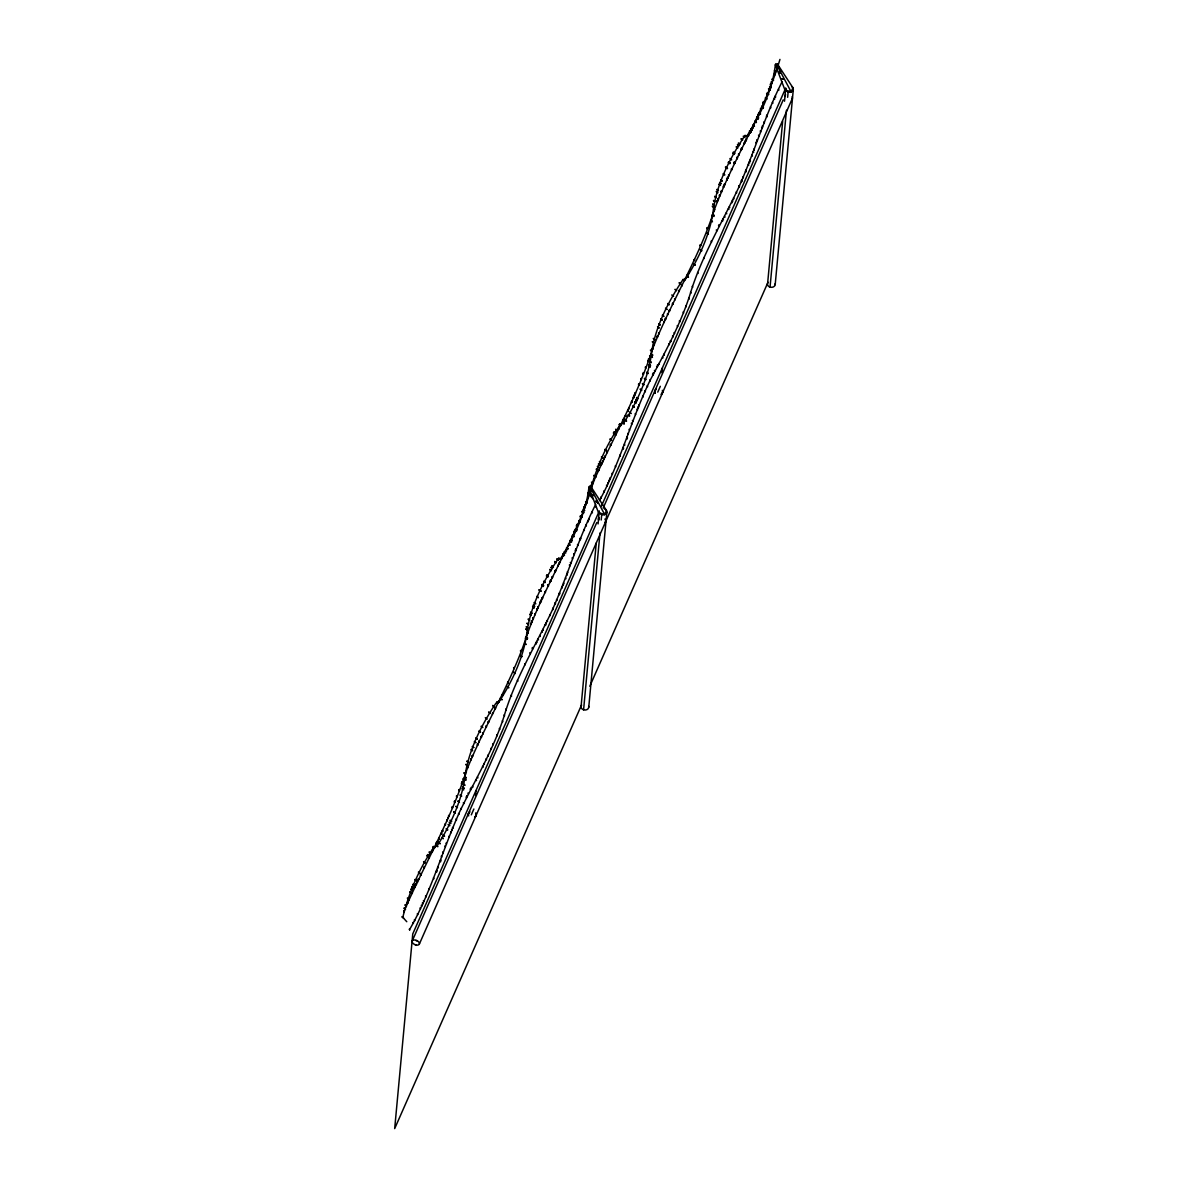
<?xml version="1.0" encoding="UTF-8"?>
<svg xmlns="http://www.w3.org/2000/svg" width="1188" height="1188" viewBox="0 0 1188 1188"><rect width="100%" height="100%" fill="white"/><g stroke="black" fill="none" stroke-linecap="round" stroke-linejoin="round"><path stroke-width="1.5" d="M552.806 609.414L552.88 608.508M739.248 186.724L739.337 185.803M475.527 795.455L475.972 790.569M581.14 705.895L596.257 542.99M598.069 523.923L599.257 511.063L412.756 933.917L394.683 1128.6L581.199 705.761M583.59 709.815L599.999 532.907M601.202 520.002L601.633 515.354M588.758 707.261L606.86 512.073M661.968 372.765L662.429 367.879M782.64 121.428L767.656 283.056L589.812 686.233M784.525 101.218L785.714 88.358M770.047 287.11L786.456 110.202M787.644 97.312L788.075 92.664M775.2 284.571L793.317 89.382M492.396 714.404L492.575 712.919M678.853 291.713L679.016 290.228M468.636 813.305L468.488 813.884A3.891 3.119 5.3 0 0 468.547 814.701M466.171 771.487C484.882 724.101 512.607 680.962 528.021 632.105M593.51 482.105L591.06 488.788M779.952 59.4C764.211 112.712 733.041 159.147 713.899 210.974M412.162 941.104L412.058 942.307M403.786 911.864L404.217 910.617M407.439 903.326L407.885 902.078M408.835 900.192L409.281 898.945M411.865 893.554L412.31 892.307M414.716 887.436L415.161 886.189M415.993 884.689L416.439 883.441M417.107 882.357L417.537 881.11M418.206 880.041L418.651 878.793M420.404 875.393L420.849 874.13M423.893 868.161L424.339 866.913M428.883 857.988L429.328 856.741M431.853 852.078L432.803 849.836M433.679 848.559L434.125 847.311M436.189 843.955L436.635 842.708M436.649 843.168L437.08 841.921M437.585 842.218L438.03 840.97M438.981 839.292L439.426 838.03M441.268 834.11L441.713 832.862M442.352 831.57L442.782 830.323M445.025 825.215L445.47 823.967M446.837 820.863L447.282 819.601M447.772 818.591L448.218 817.344M448.604 816.587L449.034 815.324M452.108 807.944L452.554 806.697M454.351 802.346L454.796 801.098M456.504 796.97L456.935 795.708M458.939 790.763L459.385 789.515M461.464 784.258L461.909 783.011M462.028 782.788L462.474 781.541M463.216 779.61L463.662 778.363M467.166 768.176L467.612 766.913M466.394 770.864C450.772 820.032 424.458 864.166 403.994 911.241M470.715 759.875L471.161 758.627M472.141 756.682L472.586 755.42M477.368 745.307L477.814 744.059M481.051 737.466L481.496 736.218M482.729 733.946L483.174 732.684M485.996 727.13L486.441 725.883M488.194 722.586L488.624 721.324M495.069 708.716L495.515 707.469M498.396 702.331L498.841 701.083M500.98 697.757L500.534 699.004L501.885 699.405M502.376 695.589L502.821 694.341M507.647 683.352L508.093 682.105M513.676 668.725L514.122 667.478M520.552 651.588L520.983 650.341M525.408 639.099L525.853 637.837L527.383 639.233M527.442 633.664C545.084 585.105 577.576 534.927 591.193 488.877M530.546 624.472L530.991 623.225M531.437 622.349L531.868 621.086M532.907 618.859L533.353 617.611M534.704 614.82L535.135 613.572M536.872 610.038L537.303 608.791M537.778 608.033L538.223 606.771M540.198 602.791L540.644 601.544M540.941 601.217L541.386 599.97M542.129 598.663L542.56 597.416M544.98 592.634L545.411 591.386M547.668 585.936L548.099 584.674M547.965 586.352L548.411 585.105M550.252 581.63L551.024 579.699M552.093 577.843L552.524 576.581M554.707 572.512L555.152 571.265M555.182 571.532L555.628 570.285M557.781 566.349L558.226 565.102M558.85 564.241L559.296 562.993M559.607 562.77L560.053 561.508M561.776 558.627L562.221 557.38M563.246 556.073L563.676 554.826M563.929 555.301L564.374 554.054M566.141 551.009L566.587 549.762M567.092 548.871L567.537 547.609M568.829 544.832L569.275 543.584M570.463 540.986L570.908 539.738M571.844 537.719L572.839 535.135M574.101 532.283L574.532 531.036M576.447 526.551L577.294 524.279M580.249 517.151L580.68 515.904M590.228 489.174L591.089 486.946L589.397 486.412L588.906 487.526C586.085 512.414 574.309 537.05 560.84 558.167L557.9 559.177C543.54 580.754 530.784 605.821 527.027 631.452C524.146 656.355 512.414 680.976 498.93 702.108L495.99 703.118C481.63 724.695 468.874 749.762 465.117 775.393C462.236 800.296 450.504 824.918 437.021 846.049L434.08 847.059C419.379 868.057 408.91 892.515 402.806 917.374L406.786 921.725M582.15 512.399L582.595 511.152M583.932 507.885L584.377 506.637M584.823 505.628L585.268 504.38M587.808 497.965L588.253 496.718M593.896 480.62L594.327 479.373M595.292 477.487L595.737 476.24M598.321 470.849L598.752 469.602M601.173 464.731L601.603 463.483M602.45 461.984L602.895 460.736M603.549 459.667L603.994 458.42M604.647 457.335L605.093 456.088M606.86 452.687L607.306 451.44M610.335 445.47L610.781 444.223M615.325 435.298L615.77 434.036M618.309 429.388L619.245 427.131M620.136 425.853L620.582 424.606M622.646 421.25L623.091 420.003M623.091 420.478L623.537 419.23M624.027 419.513L624.472 418.265M625.437 416.587L625.883 415.34M627.71 411.419L628.155 410.172M628.794 408.88L629.239 407.618M631.481 402.524L631.912 401.277M633.278 398.158L633.724 396.911M634.229 395.901L634.674 394.639M635.045 393.881L635.491 392.634M638.565 385.254L638.996 383.991M640.807 379.655L641.253 378.393M642.946 374.265L643.391 373.017M645.396 368.072L645.841 366.825M647.906 361.553L648.351 360.306M648.47 360.098L648.915 358.85M649.673 356.92L650.118 355.658M653.608 345.47L654.053 344.223M651.633 351.574L652.078 350.326M652.39 349.406L652.836 348.158M657.157 337.184L657.603 335.922M658.598 333.977L659.028 332.729M663.81 322.616L664.255 321.369M667.508 314.761L667.938 313.513M669.171 311.241L669.616 309.994M672.438 304.44L672.883 303.178M674.636 299.881L675.081 298.634M681.526 286.026L681.957 284.778M684.837 279.626L685.283 278.378M686.991 276.314L687.436 275.052M688.817 272.884L689.263 271.636M694.089 260.662L694.534 259.415M700.118 246.035L700.564 244.773M706.994 228.883L707.439 227.636M711.864 216.394L712.31 215.147L713.825 216.543M717.003 201.767L717.448 200.52M717.879 199.643L718.324 198.396M719.364 196.168L719.809 194.906M721.146 192.114L721.591 190.867M723.314 187.348L723.759 186.085M724.235 185.328L724.68 184.081M726.655 180.101L727.086 178.853M727.383 178.512L727.828 177.264M728.571 175.973L729.016 174.725M731.422 169.929L731.867 168.681M734.11 163.231L734.555 161.984M734.407 163.662L734.852 162.4M736.694 158.925L737.466 156.994M738.535 155.138L738.981 153.891M741.149 149.822L741.594 148.559M741.639 148.827L742.084 147.579M744.237 143.659L744.683 142.397M745.292 141.55L745.737 140.303M746.064 140.065L746.51 138.818M748.232 135.937L748.663 134.675M749.687 133.383L750.133 132.12M750.371 132.611L750.816 131.363M752.583 128.319L753.029 127.071M753.534 126.166L753.979 124.918M755.286 122.141L755.716 120.894M756.919 118.28L757.365 117.033M758.286 115.013L759.281 112.444M760.543 109.578L760.988 108.331M762.889 103.846L763.75 101.589M766.691 94.446L767.136 93.199L768.71 94.565M768.591 89.709L769.037 88.461M770.373 85.18L770.819 83.932M771.264 82.922L771.71 81.675M774.249 75.26L774.695 74.012M777.516 66.097L778.081 65.073M714.463 209.4C699.049 258.256 671.324 301.396 652.613 348.782C637.035 397.742 610.795 441.654 590.451 488.55M781.169 70.909L780.13 70.701M599.658 500.252C620.656 462.013 631.095 419.587 650.044 380.457C665.384 351.603 681.674 322.468 691.119 290.882C702.687 254.455 722.393 222.008 738.565 187.793C754.142 152.925 764.879 115.622 782.105 81.734M777.546 64.241L792.931 87.778L791.134 91.847L777.056 65.355L777.546 64.241L775.838 63.707L775.348 64.82C772.527 89.709 760.751 114.345 747.282 135.462L744.341 136.486C729.996 158.063 717.24 183.115 713.468 208.761C710.587 233.665 698.871 258.286 685.372 279.403L682.432 280.427C668.087 302.004 655.331 327.056 651.559 352.702C648.678 377.591 636.961 402.212 623.462 423.344L620.522 424.354C605.835 445.351 595.351 469.809 589.263 494.683L593.228 499.019M601.44 506.118L785.699 88.135M412.281 940.837L596.777 522.572M603.207 507.974L783.219 99.866M471.294 814.834L473.864 809.013M657.751 392.129L660.32 386.323M604.692 514.553L590.599 488.06L588.906 487.526L598.47 512.592L604.692 514.553L606.489 510.469L591.089 486.946M419.26 944.267A3.891 2.257 23.8 0 0 415.028 940.005A3.891 2.257 23.8 0 0 413.023 943.376A3.891 2.257 23.8 0 0 419.26 944.267L792.233 98.723M409.518 929.64C431.199 892.351 442.144 850.563 459.801 811.523C475.111 779.774 493.703 749.331 504.351 715.354C515.31 678.14 535.833 645.262 552.108 610.484C567.701 575.616 578.437 538.312 595.648 504.44M665.146 319.468L665.74 318.473M478.705 742.158L479.284 741.178M655.093 390.614L654.959 390.807A3.891 3.119 5.3 0 0 655.137 393.198M777.531 65.711L778.586 66.231L777.635 66.172M415.444 945.143L416.394 945.351M774.606 70.775L775.823 71.161M772.215 79.522L773.433 79.908M769.735 87.036L770.953 87.407M768.933 89.249L770.151 89.62M767.344 93.674L768.562 94.045M765.488 98.322L766.706 98.693M762.102 106.534L763.32 106.92M761.671 107.529L762.889 107.9M759.191 113.157L760.409 113.528M757.291 117.181L758.508 117.553M756.667 118.473L757.885 118.859M755.078 121.681L756.296 122.067M753.103 125.468L754.321 125.854M750.846 129.418L752.063 129.804M749.554 131.541L750.771 131.913M745.232 135.774L746.45 136.145M743.465 136.605L744.683 136.991M741.238 139.263L742.455 139.635M738.52 143.525L739.738 143.897M737.585 145.055L738.802 145.426M736.397 147.223L737.614 147.594M733.501 152.539L734.719 152.91M732.996 153.549L734.214 153.92M730.249 158.999L731.466 159.385M728.734 162.192L729.952 162.563M728.407 162.89L729.625 163.276M725.571 167.538L727.383 168.117M723.373 174.161L724.591 174.532M720.789 180.324L722.007 180.71M719.765 182.922L720.982 183.308M719.141 184.541L720.359 184.927M717.136 189.887L718.354 190.258M716.423 191.936L717.641 192.322M714.775 196.807L715.993 197.193M713.602 200.921L714.82 201.307M712.83 204.455L714.047 204.841M712.473 206.608L713.691 206.994M712.696 214.716L713.914 215.102M712.473 215.637L713.676 216.023M711.107 220.953L712.325 221.324M707.038 233.175L708.241 233.561M700.4 249.985L701.618 250.356M693.866 264.33L695.084 264.701M687.124 276.329L688.342 276.715M683.323 279.715L684.54 280.086M679.328 283.204L680.546 283.576M675.244 289.783L676.462 290.169M667.805 304.009L669.022 304.395M665.651 308.672L666.869 309.058M662.503 315.637L663.721 316.023M660.974 319.245L662.191 319.631M657.707 327.279L658.924 327.65M653.474 338.877L654.692 339.248M652.479 342.129L653.697 342.515M650.564 350.549L651.781 350.935M651.395 354.44L652.613 354.811M651.098 356.548L652.316 356.92M649.999 361.776L651.217 362.147M649.197 364.879L650.415 365.265M648.752 366.32L649.97 366.691M646.718 372.69L647.935 373.077M644.535 378.764L645.752 379.135M642.53 384.036L643.748 384.422M640.347 389.516L641.565 389.902M636.738 397.98L637.956 398.366M635.877 399.955L637.095 400.341M634.823 402.183L636.04 402.554M632.803 406.459L634.021 406.845M629.625 412.696L630.843 413.068M628.318 415.191L629.536 415.562M625.215 420.27L626.432 420.641M622.854 423.151L624.071 423.537M619.913 424.175L621.131 424.547M619.23 424.977L620.448 425.363M615.755 429.744L616.973 430.13M614.092 432.343L615.31 432.729M613.528 433.368L614.745 433.754M610.172 439.441L611.389 439.827M605.004 449.881L606.222 450.267M601.588 457.276L602.806 457.662M599.554 462.028L600.772 462.414M598.544 464.419L599.747 464.79M597.519 466.795L598.737 467.166M596.421 469.602L597.638 469.973M593.985 475.853L595.203 476.225M591.624 482.625L592.842 482.996M590.644 485.803L591.862 486.189M588.164 493.48L589.382 493.852M588.654 494.49L589.872 494.861M585.773 502.227L586.991 502.598M583.293 509.726L584.511 510.112M582.491 511.939L583.709 512.325M580.887 516.364L582.105 516.75M579.046 521.027L580.264 521.398M575.645 529.239L576.863 529.61M575.215 530.219L576.432 530.605M572.735 535.847L573.952 536.234M570.834 539.872L572.052 540.258M570.225 541.179L571.443 541.565M568.636 544.386L569.854 544.757M566.646 548.173L567.864 548.544M564.389 552.123L565.607 552.494M563.097 554.232L564.315 554.618M558.776 558.464L559.994 558.85M557.024 559.31L558.241 559.682M554.796 561.954L556.014 562.34M552.064 566.231L553.281 566.602M551.143 567.745L552.361 568.131M549.94 569.913L551.158 570.299M547.044 575.23L548.262 575.616M546.539 576.239L547.757 576.626M543.807 581.704L545.025 582.075M542.292 584.882L543.51 585.268M541.966 585.595L543.183 585.966M539.114 590.243L540.941 590.807M536.917 596.851L538.134 597.237M534.333 603.029L535.55 603.4M533.323 605.628L534.541 605.999M532.684 607.246L533.902 607.617M530.68 612.577L531.897 612.963M529.967 614.641L531.185 615.013M528.333 619.512L529.551 619.884M527.16 623.626L528.363 623.997M526.388 627.16L527.606 627.531M526.017 629.313L527.234 629.685M526.254 637.421L527.472 637.793M526.017 638.342L527.234 638.713M524.665 643.644L525.883 644.03M520.582 655.88L521.799 656.266M513.959 672.675L515.176 673.061M507.41 687.02L508.627 687.407M496.866 702.405L498.084 702.791M492.886 705.895L494.104 706.281M488.803 712.488L490.005 712.859M481.363 726.714L482.58 727.086M479.195 731.377L480.412 731.749M476.061 738.342L477.279 738.728M474.517 741.951L475.735 742.322M471.25 749.97L472.468 750.356M467.018 761.567L468.235 761.954M466.023 764.834L467.24 765.206M464.107 773.254L465.325 773.626M464.939 777.13L466.156 777.516M464.642 779.254L465.859 779.625M463.543 784.466L464.76 784.852M462.756 787.585L463.973 787.956M462.295 789.01L463.513 789.396M460.276 795.396L461.493 795.767M458.078 801.455L459.296 801.841M456.088 806.741L457.306 807.112M453.905 812.221L455.123 812.607M450.282 820.685L451.499 821.071M449.435 822.66L450.653 823.032M448.381 824.873L449.599 825.259M446.361 829.165L447.579 829.536M443.183 835.387L444.401 835.773M441.862 837.882L443.079 838.268M438.773 842.96L439.976 843.346M436.412 845.856L437.63 846.227M433.471 846.866L434.689 847.252M432.788 847.683L434.006 848.069M429.314 852.449L430.531 852.821M427.65 855.048L428.868 855.434M427.086 856.073L428.304 856.459M423.715 862.146L424.933 862.533M418.562 872.586L419.78 872.957M415.132 879.981L416.349 880.353M413.112 884.733L414.315 885.105M412.088 887.109L413.305 887.495M411.078 889.485L412.295 889.871M409.979 892.292L411.197 892.678M407.529 898.544L408.746 898.93M405.182 905.315L406.4 905.702M404.187 908.508L405.405 908.879M402.197 917.195L403.415 917.567M777.056 65.355L775.348 64.82L784.912 89.902L791.134 91.847M415.874 940.495L416.825 940.866M658.731 324.012L660.305 324.74M472.289 746.717L473.849 747.445M671.755 294.98L673.611 296.421M485.298 717.671L487.169 719.126M774.457 70.27L775.972 71.681M772.066 79.002L773.581 80.413M769.586 86.516L771.101 87.927M768.785 88.729L770.299 90.14M765.339 97.802L766.854 99.213M761.954 106.029L763.468 107.44M761.523 107.009L763.038 108.42M759.043 112.637L760.558 114.048M757.142 116.662L758.657 118.072M756.518 117.968L758.033 119.379M754.929 121.176L756.444 122.587M752.954 124.948L754.469 126.359M750.697 128.913L752.212 130.324M749.405 131.022L750.92 132.432L750.296 131.556M745.084 135.254L746.599 136.665M743.317 136.1L744.831 137.511M741.089 138.744L742.604 140.154M738.372 143.006L739.886 144.416M737.436 144.535L738.951 145.946M736.248 146.703L737.763 148.114M733.352 152.019L734.867 153.43M732.848 153.029L734.362 154.44M730.1 158.494L731.615 159.905M728.586 161.672L730.1 163.083M728.259 162.37L729.774 163.781M726.031 167.211L727.531 168.622M725.423 167.033L726.922 168.444M723.225 173.641L724.739 175.052M720.641 179.819L722.156 181.229M719.616 182.417L721.131 183.828M718.992 184.036L720.507 185.447M716.988 189.367L718.502 190.778M716.275 191.417L717.79 192.827M714.627 196.287L716.141 197.698M713.453 200.416L714.968 201.826M712.696 203.95L714.196 205.361M712.325 206.088L713.84 207.499M712.548 214.211L714.062 215.622M710.959 220.433L712.473 221.844M706.89 232.67L708.39 234.081M700.252 249.465L701.766 250.876M693.718 263.81L695.232 265.221M686.976 275.809L688.491 277.22M683.174 279.195L684.689 280.606M679.18 282.685L680.694 284.095M675.096 289.263L676.611 290.674M667.656 303.489L669.171 304.9M665.503 308.152L667.017 309.563M662.355 315.132L663.869 316.543M660.825 318.726L662.34 320.136M657.558 326.759L659.073 328.17M653.326 338.357L654.84 339.768M652.331 341.609L653.846 343.02M650.415 350.029L651.93 351.44M651.247 353.92L652.761 355.331M650.95 356.029L652.464 357.44M649.851 361.256L651.366 362.667M649.049 364.374L650.564 365.785M648.603 365.8L650.118 367.211M646.569 372.171L648.084 373.581M644.386 378.244L645.901 379.655M642.381 383.516L643.896 384.927M640.198 389.011L641.713 390.421M636.59 397.475L638.105 398.886M635.729 399.45L637.243 400.861M634.674 401.663L636.189 403.074M632.655 405.94L634.169 407.35M629.477 412.177L630.991 413.587M628.17 414.671L629.685 416.082M625.066 419.75L626.581 421.161M622.705 422.631L624.22 424.042M619.765 423.656L621.279 425.066M619.082 424.472L620.596 425.883M615.607 429.224L617.121 430.635M613.944 431.838L615.458 433.249M613.379 432.863L614.894 434.273M610.023 438.936L611.538 440.347M604.855 449.361L606.37 450.772M601.44 456.756L602.955 458.167M599.405 461.523L600.92 462.934M598.396 463.899L599.895 465.31M597.371 466.275L598.886 467.686M596.272 469.082L597.787 470.493M593.837 475.334L595.351 476.744M591.476 482.105L592.99 483.516M590.495 485.298L592.01 486.709M588.015 492.961L589.53 494.371M588.506 493.97L590.02 495.381M585.625 501.707L587.139 503.118M583.145 509.207L584.659 510.617M582.343 511.419L583.857 512.83M580.739 515.859L582.254 517.27M578.898 520.507L580.412 521.918M575.497 528.719L577.012 530.13M575.066 529.714L576.581 531.125M572.586 535.328L574.101 536.738M570.686 539.367L572.2 540.778M570.077 540.659L571.591 542.07M568.488 543.866L570.002 545.277M566.498 547.653L568.013 549.064M564.241 551.603L565.755 553.014M562.949 553.712L564.463 555.123M558.627 557.959L560.142 559.37M556.875 558.791L558.39 560.201M554.648 561.449L556.162 562.86M551.915 565.711L553.43 567.121M550.994 567.24L552.509 568.651M549.792 569.394L551.306 570.804M546.896 574.725L548.411 576.135M546.391 575.735L547.906 577.145M543.659 581.184L545.173 582.595M542.144 584.377L543.659 585.788M541.817 585.075L543.332 586.486M539.575 589.916L541.089 591.327M538.966 589.723L540.481 591.134M536.768 596.346L538.283 597.757M534.184 602.509L535.699 603.92M533.174 605.108L534.689 606.519M532.536 606.726L534.051 608.137M530.531 612.072L532.046 613.483M529.818 614.122L531.333 615.533M528.185 618.993L529.7 620.403M527.012 623.106L528.511 624.517M526.239 626.64L527.754 628.051M525.868 628.794L527.383 630.204M526.106 636.902L527.621 638.312M524.517 643.124L526.032 644.535M520.433 655.36L521.948 656.771M513.81 672.156L515.325 673.566M507.261 686.501L508.776 687.911M500.519 698.514L502.034 699.925M496.718 701.885L498.232 703.296M492.738 705.39L494.253 706.801M488.654 711.968L490.154 713.379M481.214 726.195L482.729 727.605M479.061 730.858L480.561 732.268M475.913 737.822L477.428 739.233M474.368 741.431L475.883 742.842M471.101 749.45L472.616 750.861M466.869 761.048L468.384 762.458M465.874 764.315L467.389 765.725M463.959 772.735L465.473 774.145M464.79 776.625L466.305 778.036M464.493 778.734L466.008 780.145M463.394 783.961L464.909 785.372M462.607 787.065L464.122 788.476M462.147 788.505L463.662 789.916M460.127 794.876L461.642 796.287M457.929 800.95L459.444 802.36M455.94 806.221L457.454 807.632M453.757 811.701L455.271 813.112M450.133 820.165L451.648 821.576M449.287 822.141L450.801 823.551M448.232 824.368L449.747 825.779M446.213 828.645L447.728 830.056M443.035 834.882L444.55 836.293M441.713 837.377L443.228 838.787M438.624 842.455L440.124 843.866M436.263 845.336L437.778 846.747M433.323 846.361L434.838 847.772M432.64 847.163L434.155 848.574M429.165 851.93L430.68 853.34M427.502 854.528L429.017 855.939M426.938 855.553L428.452 856.964M423.567 861.627L425.081 863.037M418.414 872.066L419.928 873.477M414.983 879.462L416.498 880.872M412.964 884.214L414.464 885.624M411.939 886.59L413.454 888M410.929 888.98L412.444 890.391M409.83 891.772L411.345 893.183M407.38 898.024L408.895 899.435M405.034 904.796L406.548 906.206M404.039 907.988L405.554 909.399M402.049 916.676L403.564 918.086M658.939 323.745L660.083 325.007M472.497 746.45L473.641 747.712M777.546 65.281L778.155 66.127M774.175 74.22L774.784 75.067M771.19 81.883L771.799 82.729M770.299 84.14L770.908 84.987M768.517 88.655L769.126 89.501M766.602 93.407L767.21 94.253M763.216 101.782L763.825 102.643M762.815 102.792L763.424 103.638M760.454 108.524L761.062 109.385M758.761 112.637L759.37 113.484M758.211 113.959L758.82 114.82M756.83 117.226L757.439 118.087M755.197 121.087L755.806 121.933M753.459 125.111L754.068 125.958M752.509 127.265L753.118 128.111M749.598 132.328L750.207 133.175M748.143 134.883L748.752 135.729M745.975 139.011L746.584 139.857M745.218 140.496L745.826 141.342M744.148 142.605L744.757 143.451M741.55 147.787L742.158 148.634M741.074 148.767L741.683 149.614M738.446 154.084L739.055 154.93M736.946 157.202L737.555 158.049M736.605 157.885L737.213 158.732M734.021 162.177L734.941 163.454M731.333 168.889L731.942 169.736M728.482 174.918L729.09 175.765M727.308 177.472L727.917 178.319M726.566 179.046L727.175 179.893M724.145 184.274L724.754 185.12M723.225 186.293L723.834 187.14M721.057 191.075L721.68 191.921M719.275 195.114L719.883 195.961M717.79 198.589L718.413 199.45M716.913 200.713L717.522 201.574M714.166 208.984L714.775 209.831M713.81 209.92L714.419 210.766M711.775 215.34L712.384 216.201M706.905 227.844L707.513 228.69M700.044 244.98L700.653 245.827M694.015 259.608L694.624 260.454M688.743 271.829L689.352 272.691M686.902 275.26L687.51 276.106M684.763 278.586L685.372 279.432M681.437 284.972L682.046 285.818M674.546 298.827L675.17 299.688M672.363 303.386L672.972 304.232M669.096 310.187L669.705 311.033M667.418 313.706L668.027 314.568M663.736 321.562L664.344 322.408M658.508 332.922L659.117 333.783M657.083 336.13L657.692 336.976M653.534 344.416L654.143 345.277M652.316 348.366L652.925 349.213M651.544 350.519L652.153 351.366M649.584 355.865L650.192 356.712M648.396 359.043L649.004 359.89M647.831 360.499L648.44 361.36M645.307 367.018L645.916 367.864M642.856 373.21L643.48 374.072M640.718 378.601L641.327 379.447M638.476 384.199L639.085 385.046M634.956 392.827L635.565 393.688M634.14 394.847L634.748 395.693M633.204 397.104L633.813 397.965M631.392 401.47L632.001 402.316M628.704 407.826L629.313 408.672M627.635 410.365L628.244 411.211M625.348 415.533L625.957 416.394M623.952 418.473L624.561 419.319M623.002 419.423L623.611 420.27M622.557 420.21L623.165 421.057M620.047 424.814L620.656 425.66M618.725 427.338L619.334 428.185M618.22 428.333L618.829 429.18M615.25 434.244L615.859 435.09M610.261 444.416L610.87 445.262M606.771 451.633L607.38 452.494M604.573 456.281L605.182 457.142M603.459 458.613L604.068 459.459M602.361 460.944L602.969 461.79M601.083 463.676L601.692 464.538M598.232 469.809L598.841 470.656M595.203 476.447L595.812 477.294M593.807 479.581L594.416 480.427M591.104 487.971L591.713 488.832M590.139 488.12L590.748 488.966M587.718 496.911L588.327 497.757M584.734 504.573L585.342 505.42M583.843 506.831L584.451 507.692M582.061 511.36L582.669 512.206M580.16 516.097L580.769 516.958M576.774 524.487L577.383 525.334M576.358 525.497L576.967 526.343M574.012 531.229L574.621 532.076M572.304 535.343L572.913 536.189M571.755 536.664L572.364 537.511M570.389 539.931L570.997 540.778M568.755 543.792L569.364 544.639M567.003 547.817L567.612 548.663M566.052 549.97L566.661 550.816M563.84 554.261L564.449 555.108M563.157 555.019L563.765 555.88M561.701 557.573L562.31 558.434M559.533 561.716L560.142 562.563M558.761 563.201L559.37 564.048M557.707 565.295L558.315 566.156M555.108 570.478L555.717 571.324M554.618 571.458L555.227 572.319M552.004 576.789L552.613 577.635M550.49 579.893L551.098 580.739M550.163 580.576L550.772 581.437M547.579 584.882L548.485 586.159M544.891 591.579L545.5 592.441M542.04 597.623L542.649 598.47M540.852 600.163L541.461 601.009M540.109 601.752L540.718 602.598M537.704 606.979L538.312 607.825M536.783 608.984L537.392 609.845M534.615 613.765L535.224 614.627M532.833 617.805L533.442 618.666M531.348 621.294L531.957 622.141M530.472 623.418L531.081 624.264M527.724 631.674L528.333 632.536M527.368 632.625L527.977 633.471M525.334 638.045L525.942 638.892M520.463 650.534L521.072 651.38M513.587 667.671L514.196 668.532M507.558 682.313L508.167 683.159M502.286 694.534L502.895 695.381M500.46 697.95L501.069 698.811M498.307 701.276L498.915 702.123M494.995 707.677L495.604 708.523M488.105 721.532L488.714 722.378M485.907 726.076L486.516 726.937M482.64 732.892L483.249 733.739M480.977 736.412L481.586 737.258M477.279 744.267L477.888 745.114M472.052 755.627L472.661 756.474M470.626 758.82L471.235 759.681M467.077 767.121L467.686 767.968M465.859 771.057L466.468 771.903M465.102 773.225L465.711 774.071M463.142 778.556L463.751 779.417M461.939 781.749L462.548 782.595M461.375 783.204L461.984 784.05M458.865 789.723L459.474 790.569M456.415 795.915L457.024 796.762M454.276 801.291L454.885 802.152M452.034 806.89L452.643 807.751M448.515 815.532L449.123 816.379M447.698 817.537L448.307 818.398M446.747 819.809L447.356 820.656M444.936 824.175L445.545 825.021M442.263 830.516L442.872 831.377M441.179 833.07L441.788 833.917M438.907 838.238L439.515 839.084M437.496 841.163L438.105 842.025M436.56 842.129L437.169 842.975M436.115 842.901L436.724 843.762M433.605 847.504L434.214 848.366M432.284 850.029L432.892 850.89M431.779 851.039L432.387 851.885M428.794 856.949L429.403 857.795M423.804 867.121L424.413 867.968M420.329 874.338L420.938 875.185M418.117 878.986L418.725 879.833M417.018 881.318L417.627 882.164M415.919 883.634L416.528 884.481M414.642 886.382L415.251 887.228M411.791 892.5L412.399 893.346M408.761 899.138L409.37 899.984M407.365 902.271L407.974 903.118M403.697 910.825L404.306 911.671M670.329 340.897L670.804 341.669M483.887 763.602L484.348 764.374M589.397 486.412L591.669 491.03M596.213 500.282L597.727 503.37M778.422 89.189L778.897 90.154M775.229 96.035L775.705 97M774.294 98.129L774.754 99.094M772.393 102.302L772.868 103.267M770.388 106.861L770.849 107.826M766.824 115.058L767.3 116.023M766.394 116.068L766.869 117.033M763.958 121.829L764.419 122.795M762.191 126.091L762.651 127.057M761.612 127.472L762.087 128.438M760.201 130.932L760.676 131.898M758.523 135.15L758.998 136.115M756.771 139.738L757.231 140.704M755.806 142.263L756.281 143.243M753.741 149.153L754.217 150.119M753.237 151.381L753.712 152.346M751.959 155.064L752.435 156.029M749.984 160.113L750.46 161.078M749.286 161.865L749.762 162.83M748.306 164.241L748.767 165.206M745.886 170.032L746.346 170.998M745.425 171.087L745.901 172.067M742.975 176.804L743.436 177.769M741.55 180.056L742.01 181.022M741.238 180.754L741.698 181.719M739.07 185.625L739.515 186.902M736.218 191.921L736.679 192.887M733.486 197.861L733.961 198.827M732.343 200.282L732.818 201.247M731.63 201.797L732.105 202.762M729.298 206.697L729.759 207.662M728.393 208.524L728.868 209.489M726.284 212.815L726.744 213.781M724.517 216.216L724.977 217.181M723.017 218.889L723.477 219.854M722.111 220.419L722.586 221.399M718.918 224.755L719.379 225.72M718.532 225.527L718.992 226.492M716.305 229.952L716.78 230.918M711.092 241.134L711.567 242.1M703.86 257.558L704.321 258.524M697.594 272.512L698.054 273.478M692.233 286.308L692.708 287.288M690.555 292.174L691.03 293.139M688.773 298.084L689.248 299.049M685.728 305.762L686.204 306.727M679.298 320.938L679.774 321.903M677.219 325.631L677.68 326.596M674.116 332.566L674.576 333.531M672.512 336.056L672.987 337.021M668.978 343.688L669.438 344.654M663.899 354.202L664.374 355.182M662.503 356.964L662.963 357.93M658.924 363.439L659.399 364.404M657.454 364.746L657.914 365.711M656.593 366.26L657.053 367.226M654.425 370.374L654.885 371.339M653.118 372.973L653.593 373.938M652.509 374.25L652.984 375.215M649.806 379.982L650.267 380.947M647.208 385.714L647.668 386.679M644.936 390.778L645.411 391.743M642.574 396.153L643.035 397.119M638.892 404.722L639.367 405.687M638.045 406.727L638.505 407.692M637.065 409.088L637.54 410.053M635.194 413.617L635.669 414.582M632.447 420.448L632.907 421.413M631.333 423.225L631.808 424.205M629.046 429.328L629.521 430.294M627.695 433.412L628.17 434.377M627.012 436.976L627.487 437.941M626.625 438.105L627.101 439.07M624.383 444.178L624.843 445.144M623.165 447.267L623.641 448.232M622.705 448.396L623.18 449.361M619.943 455.063L620.403 456.029M615.25 465.904L615.711 466.869M611.954 473.344L612.414 474.309M609.845 477.962L610.305 478.927M608.791 480.264L609.251 481.229M607.736 482.58L608.197 483.546M606.489 485.194L606.964 486.159M603.742 491.03L604.217 491.995M600.801 497.059L601.262 498.024M599.42 499.777L599.881 500.742M595.737 506.459L596.198 507.425M591.98 511.894L592.456 512.86M588.788 518.725L589.263 519.705M587.837 520.819L588.312 521.784M585.951 524.992L586.412 525.957M583.932 529.566L584.407 530.531M580.383 537.748L580.843 538.713M579.952 538.758L580.427 539.723M577.502 544.52L577.977 545.5M575.735 548.797L576.21 549.762M575.17 550.163L575.631 551.128M573.759 553.638L574.22 554.603M572.081 557.84L572.557 558.806M570.314 562.429L570.789 563.394M569.364 564.968L569.839 565.934M567.3 571.844L567.775 572.824M566.795 574.086L567.27 575.051M565.518 577.769L565.978 578.734M563.543 582.803L564.003 583.768M562.845 584.57L563.305 585.536M561.85 586.946L562.325 587.912M559.429 592.738L559.904 593.703M558.984 593.792L559.444 594.757M556.519 599.495L556.994 600.475M555.093 602.747L555.568 603.712M554.781 603.459L555.256 604.425M552.628 608.33L553.059 609.593M549.762 614.627L550.237 615.592M547.044 620.552L547.505 621.532M545.901 622.987L546.361 623.952M545.188 624.502L545.648 625.467M542.842 629.402L543.317 630.368M541.951 631.229L542.411 632.194M539.827 635.506L540.302 636.471M538.06 638.921L538.535 639.886M536.56 641.594L537.035 642.56M535.669 643.124L536.13 644.089M532.462 647.46L532.937 648.425M532.076 648.217L532.551 649.183M529.863 652.643L530.323 653.608M524.651 663.84L525.126 664.805M517.404 680.264L517.879 681.229M511.137 695.203L511.612 696.168M505.791 709.013L506.251 709.979M504.113 714.864L504.573 715.829M502.331 720.774L502.791 721.74M499.287 728.452L499.762 729.432M492.857 743.643L493.317 744.609M490.763 748.336L491.238 749.301M487.659 755.256L488.134 756.221M486.07 758.761L486.531 759.726M482.521 766.379L482.996 767.344M477.457 776.907L477.918 777.873M476.046 779.67L476.522 780.635M472.482 786.144L472.943 787.109M470.997 787.451L471.473 788.416M470.136 788.966L470.611 789.931M467.968 793.064L468.443 794.03M466.676 795.663L467.136 796.628M466.067 796.955L466.528 797.92M463.35 802.687L463.825 803.652M460.751 808.404L461.226 809.37M458.494 813.468L458.954 814.448M456.118 818.859L456.593 819.824M452.45 827.427L452.925 828.392M451.589 829.432L452.064 830.397M450.623 831.778L451.084 832.743M448.752 836.307L449.213 837.273M445.99 843.153L446.465 844.119M444.891 845.93L445.351 846.895M442.604 852.034L443.065 852.999M441.253 856.117L441.713 857.083M440.57 859.681L441.03 860.647M440.184 860.81L440.644 861.775M437.926 866.884L438.402 867.849M436.724 869.972L437.184 870.938M436.263 871.086L436.724 872.051M433.486 877.769L433.962 878.734M428.794 888.594L429.269 889.56M425.497 896.034L425.972 896.999M423.388 900.653L423.864 901.618M422.334 902.969L422.809 903.934M421.28 905.271L421.755 906.236M420.047 907.899L420.522 908.865M417.3 913.735L417.76 914.701M414.345 919.75L414.82 920.73M412.964 922.467L413.439 923.432M409.281 929.165L409.756 930.13M665.206 318.399L665.681 319.542M478.764 741.104L479.224 742.248M683.159 311.969L683.575 313.097M496.703 734.659L497.119 735.788M598.5 519.601L598.618 518.399A3.891 2.257 23.8 0 1 599.034 517.953M670.537 340.867L670.596 341.713M484.08 763.572L484.155 764.404M785.55 88.655L785.921 90.258A3.891 3.119 5.3 0 0 791.965 91.461A3.891 3.119 5.3 0 0 791.624 86.501M599.108 511.36L599.48 512.964A3.891 3.119 5.3 0 0 605.88 513.899A3.891 3.119 5.3 0 0 604.261 508.806M475.868 813.008A3.891 3.119 5.3 0 1 476.046 815.399L475.586 816.111A3.891 3.119 5.3 0 1 474.903 816.705M468.696 813.097A3.891 3.119 5.3 0 1 469.824 811.79M474.725 817.106A3.891 3.119 5.3 0 0 475.853 815.814L476.061 815.013A3.891 3.119 5.3 0 0 475.69 813.409M468.681 815.904A3.891 3.119 5.3 0 1 468.518 813.498L468.978 812.785A3.891 3.119 5.3 0 1 469.646 812.206M588.699 706.444A3.891 3.119 5.3 0 1 584.08 709.934A3.891 3.119 5.3 0 1 581.66 705.033M604.974 519.022A3.891 2.257 23.8 0 1 605.301 522.007M598.93 520.017A3.891 2.257 23.8 0 1 599.153 517.686M662.325 390.303A3.891 3.119 5.3 0 1 662.488 392.693L662.028 393.421A3.891 3.119 5.3 0 1 661.36 394M655.316 392.797A3.891 3.119 5.3 0 1 654.944 391.194L655.137 390.392A3.891 3.119 5.3 0 1 656.281 389.1M661.181 394.401A3.891 3.119 5.3 0 0 662.31 393.109L662.518 392.322A3.891 3.119 5.3 0 0 662.459 391.505M655.42 390.095A3.891 3.119 5.3 0 1 656.103 389.501M775.14 283.754A3.891 3.119 5.3 0 1 770.537 287.244A3.891 3.119 5.3 0 1 768.101 282.343M605.39 519.943A3.891 2.257 23.8 0 1 605.182 522.274M792.025 96.837A3.891 2.257 23.8 0 1 791.802 99.168M785.134 96.495A3.891 2.257 23.8 0 1 785.669 94.847M590.317 489.827L591.49 490.362L590.317 489.827M592.664 495.054L593.851 495.604L592.738 494.995M595.767 501.485L596.94 502.019L595.767 501.485M776.759 67.122L777.947 67.657L776.759 67.122M779.105 72.349L780.293 72.899L779.105 72.349M782.209 78.779L783.397 79.314L782.283 78.72"/></g></svg>
